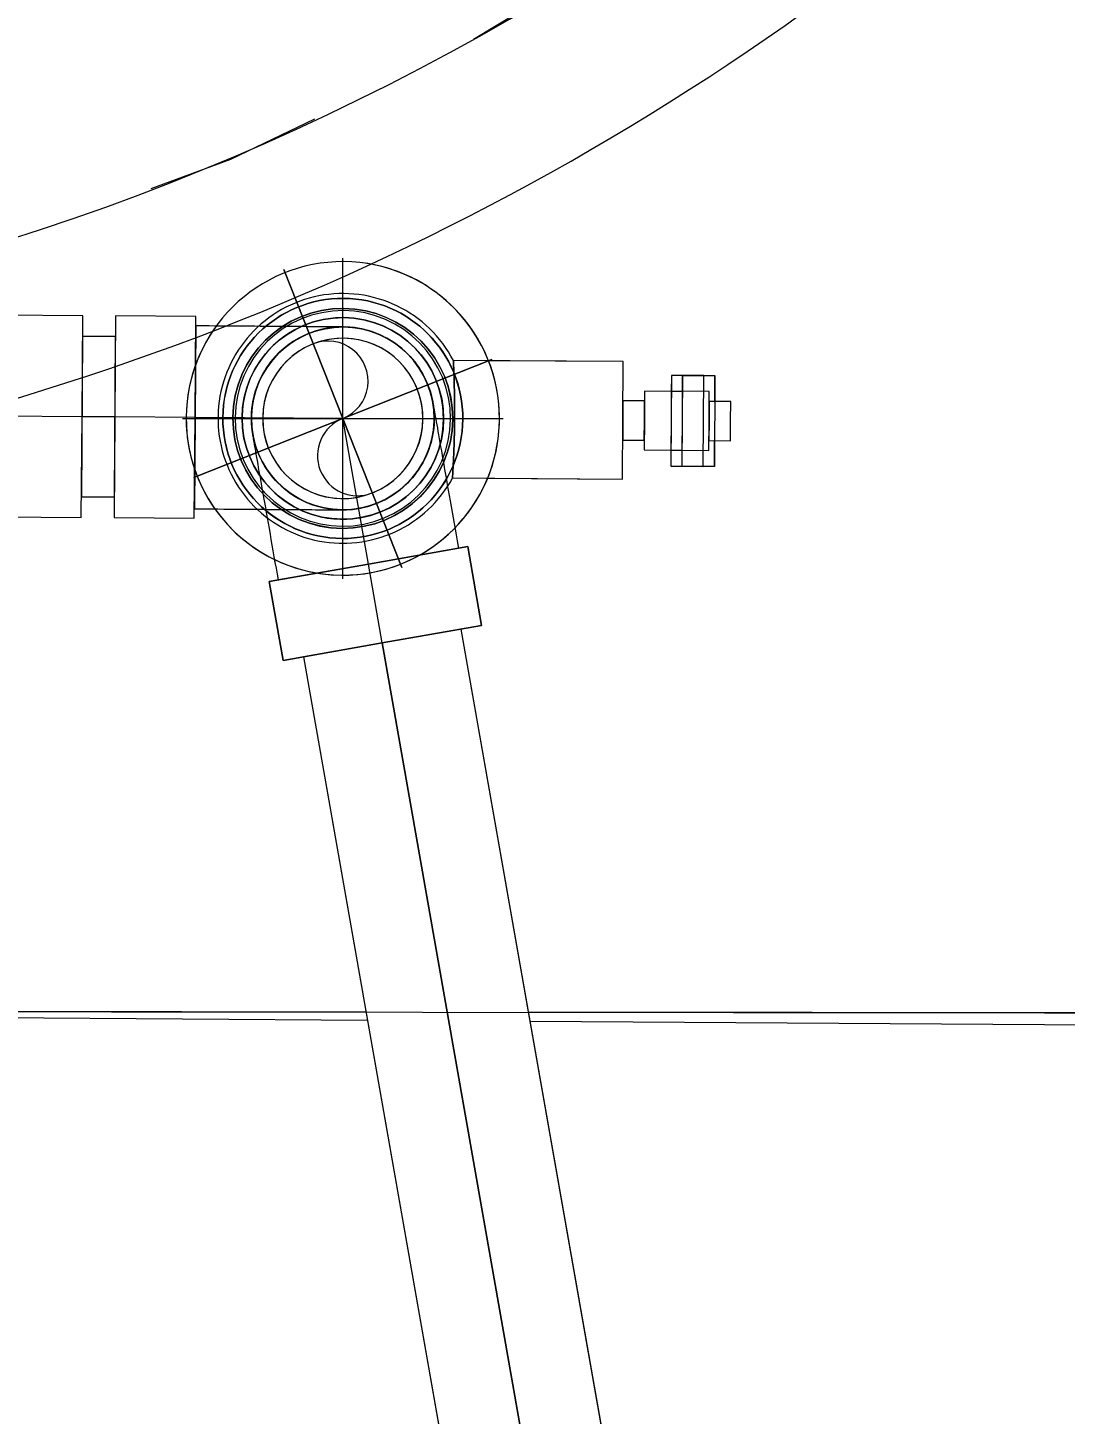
# Model space of a CAD drawing. Header units: metres. Extents: x 3 to 183, y -124 to 10.
# Drawn here: x 27.19 to 27.773, y -92.045 to -91.266 of the extents above; entities that cross this region are included whole.
import ezdxf

# ---------------------------------------------------------------- set-up
doc = ezdxf.new("R2010")
doc.units = ezdxf.units.M
doc.linetypes.add('IMPORT-Basculante', pattern=[0.003969, 0.002381, -0.001587])
for name, color, linetype, lineweight in [('A-ANNO-DIMS', 7, 'Continuous', 9), ('A-ANNO-DIMS-100', 7, 'Continuous', 9), ('A-FLOR', 7, 'Continuous', 9), ('G-IMPT', 7, 'Continuous', 9), ('P-PIPE', 7, 'Continuous', 9), ('P-PIPE-CNTR', 7, 'Continuous', 9), ('P-SANR-FIXT', 7, 'Continuous', 9)]:
    doc.layers.add(name, color=color, linetype=linetype, lineweight=lineweight)
doc.styles.add('Century Gothic_3', font='GOTHIC.TTF', dxfattribs={"height": 0.15})
doc.dimstyles.new('FCA_N_Cotas_E100', dxfattribs={"dimscale": 0.3048, "dimtxt": 0.156625, "dimasz": 0.492126, "dimexe": 0.656168, "dimexo": 0.656168, "dimgap": 0.032808, "dimtad": 1, "dimdec": 3, "dimrnd": 0.001, "dimzin": 0, "dimdsep": 46, "dimtxsty": 'Century Gothic_3', "dimblk1": 'OBLIQUE', "dimblk2": 'OBLIQUE', "dimsah": 1, "dimcen": 0.09, "dimdle": 0.656168, "dimazin": 2, "dimtfac": 1, "dimtdec": 4, "dimtix": 1, "dimtmove": 0, "dimatfit": 3, "dimfxl": 1, "dimtvp": 1, "dimtolj": 1, "dimtzin": 0, "dimarcsym": 2})

# ---------------------------------------------------------------- blocks, each defined once
blk = doc.blocks.new('YADRAN_LASQUEMAS_ARQ_MO_006_E02_rvt-1-NFONDO-ESTANQUE EXT')
at = {"layer": 'A-FLOR'}
for p, q in [((-97.38954, -91.82378), (-97.75416, -91.82133)), ((-96.00638, -91.83311), (-97.29805, -91.8244))]:
    blk.add_line(p, q, dxfattribs=at)
blk = doc.blocks.new('Plastico - Codo - PL - Codo-V144-NFONDO-ESTANQUE EXT')
at = {"layer": 'P-PIPE'}
for p, q in [((-97.3332, -91.55778), (-97.36034, -91.56256)), ((-97.3254, -91.6021), (-97.3332, -91.55778)), ((-97.41546, -91.57226), (-97.44469, -91.57741)), ((-97.44469, -91.57741), (-97.43689, -91.62172)), ((-97.38115, -91.61191), (-97.3254, -91.6021)), ((-97.43689, -91.62172), (-97.38115, -91.61191))]:
    blk.add_line(p, q, dxfattribs=at)
at = {"layer": 'P-PIPE', "flags": 128}
for points in [[(-97.34025, -91.54803), (-97.33968, -91.55128), (-97.33911, -91.55454), (-97.33853, -91.55781), (-97.33837, -91.55869)], [(-97.43952, -91.5765), (-97.44009, -91.57323), (-97.44067, -91.56996), (-97.44124, -91.56671), (-97.44166, -91.56436)]]:
    blk.add_lwpolyline(points, dxfattribs=at)
blk = doc.blocks.new('M_Ball Valve - 50-150 mm - 110 mm-V146-NFONDO-ESTANQUE EXT')
at = {"layer": 'P-PIPE'}
for p, q in [((-97.24581, -91.45396), (-97.32234, -91.45342)), ((-97.24604, -91.48696), (-97.24581, -91.45396)), ((-97.21879, -91.46166), (-97.21885, -91.47066)), ((-97.21244, -91.4617), (-97.21879, -91.46166)), ((-97.2125, -91.4707), (-97.21244, -91.4617)), ((-97.21244, -91.4617), (-97.19429, -91.46183)), ((-97.19439, -91.47671), (-97.19429, -91.46183)), ((-97.23382, -91.47055), (-97.23394, -91.48705)), ((-97.19753, -91.47081), (-97.23382, -91.47055)), ((-97.2125, -91.4707), (-97.21885, -91.47066)), ((-97.19764, -91.48731), (-97.19753, -91.47081)), ((-97.23386, -91.47605), (-97.24596, -91.47596)), ((-97.18547, -91.4764), (-97.19756, -91.47631)), ((-97.18554, -91.48739), (-97.18547, -91.4764)), ((-97.24628, -91.51996), (-97.24604, -91.48696)), ((-97.23394, -91.48705), (-97.23406, -91.50355)), ((-97.19776, -91.50381), (-97.19764, -91.48731)), ((-97.18562, -91.49839), (-97.18554, -91.48739)), ((-97.24612, -91.49796), (-97.23402, -91.49805)), ((-97.19772, -91.49831), (-97.18562, -91.49839)), ((-97.19465, -91.51283), (-97.19454, -91.49796)), ((-97.23406, -91.50355), (-97.19776, -91.50381)), ((-97.21909, -91.50366), (-97.21915, -91.51266)), ((-97.21909, -91.50366), (-97.21274, -91.5037)), ((-97.2128, -91.5127), (-97.21274, -91.5037)), ((-97.21915, -91.51266), (-97.2128, -91.5127)), ((-97.19465, -91.51283), (-97.2128, -91.5127)), ((-97.32281, -91.51941), (-97.24628, -91.51996))]:
    blk.add_line(p, q, dxfattribs=at)
for start, end in [(269.59, 81.11911), (143.73214, 269.59)]:
    blk.add_arc((-97.40334, -91.48584), 0.088, start, end, dxfattribs=at)
blk = doc.blocks.new('Plastico - Reducción - PL - Reducción-2190060-NFONDO-ESTANQUE EXT')
at = {"layer": 'P-PIPE'}
for radius, start, end in [(0.0674, 89.59, 269.59), (0.0674, 269.59, 89.59), (0.06175, 359.59, 179.59), (0.0566, 359.59, 179.59), (0.06175, 179.59, 359.59), (0.0566, 179.59, 359.59)]:
    blk.add_arc((-97.40334, -91.48584), radius, start, end, dxfattribs=at)
blk = doc.blocks.new('M_Tanque Ensilaje - 01_dwg_Plastico - Codo - PL - Codo-2184908-Emplazamiento - Callout 1-2194133-NFONDO-ESTANQUE EXT')
at = {"layer": 'G-IMPT', "flags": 128}
blk.add_lwpolyline([(-124.2226, -49.1762), (-124.22059, -49.17666), (-124.21861, -49.17719), (-124.21665, -49.1778), (-124.21471, -49.17849), (-124.21281, -49.17926), (-124.21093, -49.1801), (-124.2091, -49.18102), (-124.2073, -49.18201), (-124.20554, -49.18307), (-124.20382, -49.1842), (-124.20215, -49.18539), (-124.20054, -49.18666), (-124.19897, -49.18798), (-124.19745, -49.18937), (-124.196, -49.19082), (-124.1946, -49.19233), (-124.19326, -49.19389), (-124.19199, -49.1955), (-124.19079, -49.19716), (-124.18965, -49.19887), (-124.18858, -49.20062), (-124.18758, -49.20242), (-124.18665, -49.20425), (-124.1858, -49.20612), (-124.18502, -49.20802), (-124.18432, -49.20995), (-124.18369, -49.21191), (-124.18315, -49.21389), (-124.18269, -49.21589), (-124.1823, -49.21791), (-124.182, -49.21994), (-124.18178, -49.22198), (-124.18164, -49.22403), (-124.18158, -49.22608), (-124.1816, -49.22813), (-124.18171, -49.23019), (-124.1819, -49.23223), (-124.18217, -49.23427), (-124.18252, -49.23629), (-124.18263, -49.23683), (-124.18308, -49.23884), (-124.18361, -49.24082), (-124.18422, -49.24278), (-124.18491, -49.24472), (-124.18568, -49.24662), (-124.18652, -49.24849), (-124.18744, -49.25033), (-124.18843, -49.25213), (-124.18949, -49.25389), (-124.19062, -49.25561), (-124.19182, -49.25727), (-124.19308, -49.25889), (-124.19441, -49.26046), (-124.1958, -49.26197), (-124.19725, -49.26343), (-124.19875, -49.26483), (-124.20031, -49.26616), (-124.20192, -49.26744), (-124.20358, -49.26864), (-124.20529, -49.26978), (-124.20705, -49.27085), (-124.20884, -49.27185), (-124.21067, -49.27278), (-124.21254, -49.27363), (-124.21444, -49.27441), (-124.21637, -49.27511), (-124.21833, -49.27573), (-124.22031, -49.27628), (-124.22231, -49.27674), (-124.22433, -49.27713), (-124.22636, -49.27743), (-124.2284, -49.27765), (-124.23045, -49.27779), (-124.2325, -49.27785), (-124.23456, -49.27783), (-124.23661, -49.27772), (-124.23865, -49.27753), (-124.24069, -49.27726), (-124.24271, -49.27691), (-124.24326, -49.2768), (-124.24526, -49.27635), (-124.24724, -49.27582), (-124.2492, -49.2752), (-124.25114, -49.27451), (-124.25304, -49.27375), (-124.25492, -49.27291), (-124.25676, -49.27199), (-124.25856, -49.271), (-124.26031, -49.26994), (-124.26203, -49.26881), (-124.2637, -49.26761), (-124.26532, -49.26635), (-124.26689, -49.26502), (-124.2684, -49.26363), (-124.26985, -49.26218), (-124.27125, -49.26068), (-124.27259, -49.25912), (-124.27386, -49.25751), (-124.27507, -49.25584), (-124.27621, -49.25414), (-124.27728, -49.25238), (-124.27828, -49.25059), (-124.2792, -49.24876), (-124.28006, -49.24689), (-124.28083, -49.24499), (-124.28154, -49.24306), (-124.28216, -49.2411), (-124.2827, -49.23912), (-124.28317, -49.23712), (-124.28355, -49.2351), (-124.28385, -49.23307), (-124.28408, -49.23103), (-124.28422, -49.22898), (-124.28427, -49.22692), (-124.28425, -49.22487), (-124.28414, -49.22282), (-124.28396, -49.22077), (-124.28369, -49.21874), (-124.28334, -49.21672), (-124.28323, -49.21617), (-124.28277, -49.21417), (-124.28224, -49.21218), (-124.28163, -49.21022), (-124.28094, -49.20829), (-124.28017, -49.20638), (-124.27933, -49.20451), (-124.27841, -49.20267), (-124.27742, -49.20087), (-124.27636, -49.19911), (-124.27523, -49.1974), (-124.27403, -49.19573), (-124.27277, -49.19411), (-124.27144, -49.19254), (-124.27006, -49.19103), (-124.26861, -49.18957), (-124.2671, -49.18818), (-124.26554, -49.18684), (-124.26393, -49.18557), (-124.26227, -49.18436), (-124.26056, -49.18322), (-124.25881, -49.18215), (-124.25701, -49.18115), (-124.25518, -49.18022), (-124.25331, -49.17937), (-124.25141, -49.17859), (-124.24948, -49.17789), (-124.24752, -49.17727), (-124.24554, -49.17673), (-124.24354, -49.17626), (-124.24152, -49.17588), (-124.23949, -49.17557), (-124.23745, -49.17535), (-124.2354, -49.17521), (-124.23335, -49.17515), (-124.23129, -49.17518), (-124.22924, -49.17528), (-124.2272, -49.17547), (-124.22516, -49.17574), (-124.22314, -49.17609)], close=True, dxfattribs=at)
blk.add_lwpolyline([(-124.18263, -49.23683), (-124.18264, -49.2369), (-124.18268, -49.23709), (-124.18275, -49.23742), (-124.18284, -49.23787), (-124.18296, -49.23845), (-124.18311, -49.23916), (-124.18328, -49.24), (-124.18347, -49.24096), (-124.1837, -49.24205), (-124.18394, -49.24325), (-124.18422, -49.24458), (-124.18451, -49.24602), (-124.18483, -49.24758), (-124.18518, -49.24925), (-124.18554, -49.25104), (-124.18593, -49.25293), (-124.18634, -49.25492), (-124.18677, -49.25702), (-124.18722, -49.25921), (-124.18769, -49.2615), (-124.18818, -49.26387), (-124.18869, -49.26634), (-124.18921, -49.26889), (-124.18975, -49.27151), (-124.1903, -49.27421), (-124.19087, -49.27699), (-124.19146, -49.27982), (-124.19205, -49.28272), (-124.19266, -49.28568), (-124.19328, -49.28868), (-124.1939, -49.29174), (-124.19454, -49.29484), (-124.19518, -49.29797), (-124.19583, -49.30114), (-124.19649, -49.30433), (-124.19715, -49.30754), (-124.19781, -49.31078), (-124.19848, -49.31402), (-124.19915, -49.31727), (-124.19933, -49.31815), (-124.24963, -49.30782), (-124.19419, -49.31921), (-124.20324, -49.36329), (-124.25868, -49.3519), (-124.31412, -49.34051), (-124.30507, -49.29643), (-124.24963, -49.30782), (-124.29993, -49.29749), (-124.29926, -49.29424), (-124.29859, -49.29099), (-124.29793, -49.28775), (-124.29727, -49.28453), (-124.29661, -49.28133), (-124.29596, -49.27816), (-124.29531, -49.27502), (-124.29467, -49.27191), (-124.29404, -49.26884), (-124.29342, -49.26582), (-124.29281, -49.26285), (-124.29222, -49.25994), (-124.29163, -49.25708), (-124.29106, -49.25429), (-124.2905, -49.25157), (-124.28995, -49.24893), (-124.28943, -49.24636), (-124.28892, -49.24387), (-124.28842, -49.24147), (-124.28795, -49.23916), (-124.28749, -49.23694), (-124.28706, -49.23481), (-124.28664, -49.23279), (-124.28625, -49.23087), (-124.28587, -49.22906), (-124.28552, -49.22736), (-124.2852, -49.22577), (-124.28489, -49.22429), (-124.28462, -49.22294), (-124.28436, -49.2217), (-124.28413, -49.22058), (-124.28393, -49.21959), (-124.28375, -49.21872), (-124.2836, -49.21797), (-124.28347, -49.21735), (-124.28337, -49.21687), (-124.2833, -49.21651), (-124.28325, -49.21628), (-124.28323, -49.21618), (-124.28323, -49.21617)], dxfattribs=at)
at = {"layer": 'G-IMPT'}
for radius, start, end in [(0.0566, 78.39339, 258.39339), (0.0566, 78.39339, 258.39339), (0.0566, 258.39339, 78.39339), (0.0566, 258.39339, 78.39339), (0.05135, 78.39339, 258.39339), (0.05135, 258.39339, 78.39339)]:
    blk.add_arc((-124.23293, -49.2265), radius, start, end, dxfattribs=at)
blk = doc.blocks.new('M_Tanque Ensilaje - 01_dwg_Plastico - Codo - PL - Codo-V1-Emplazamiento - Callout 1-2194134-NFONDO-ESTANQUE EXT')
at = {"layer": 'G-IMPT', "flags": 128}
blk.add_lwpolyline([(-124.28869, -49.14293), (-124.33042, -49.12607), (-124.35162, -49.17855), (-124.37282, -49.23103), (-124.3311, -49.24788), (-124.3099, -49.1954)], close=True, dxfattribs=at)
blk.add_lwpolyline([(-124.21369, -49.17889), (-124.21375, -49.17887), (-124.21394, -49.17879), (-124.21424, -49.17867), (-124.21467, -49.17849), (-124.21522, -49.17827), (-124.2159, -49.178), (-124.21669, -49.17768), (-124.2176, -49.17731), (-124.21862, -49.1769), (-124.21977, -49.17644), (-124.22102, -49.17593), (-124.22239, -49.17538), (-124.22386, -49.17478), (-124.22545, -49.17414), (-124.22713, -49.17346), (-124.22892, -49.17274), (-124.23081, -49.17197), (-124.23279, -49.17117), (-124.23487, -49.17033), (-124.23703, -49.16946), (-124.23929, -49.16855), (-124.24162, -49.16761), (-124.24403, -49.16663), (-124.24652, -49.16563), (-124.24907, -49.1646), (-124.2517, -49.16354), (-124.25438, -49.16245), (-124.25713, -49.16134), (-124.25992, -49.16021), (-124.26277, -49.15906), (-124.26566, -49.15789), (-124.26859, -49.15671), (-124.27156, -49.15551), (-124.27455, -49.1543), (-124.27758, -49.15308), (-124.28062, -49.15185), (-124.28368, -49.15061), (-124.28675, -49.14937), (-124.28983, -49.14813), (-124.29066, -49.14779), (-124.3099, -49.1954), (-124.32913, -49.24302), (-124.32605, -49.24426), (-124.32298, -49.2455), (-124.31992, -49.24674), (-124.31687, -49.24797), (-124.31384, -49.24919), (-124.31084, -49.25041), (-124.30786, -49.25161), (-124.30492, -49.2528), (-124.30202, -49.25397), (-124.29916, -49.25513), (-124.29635, -49.25626), (-124.29359, -49.25738), (-124.29089, -49.25847), (-124.28825, -49.25953), (-124.28567, -49.26057), (-124.28317, -49.26159), (-124.28073, -49.26257), (-124.27838, -49.26352), (-124.27611, -49.26444), (-124.27392, -49.26532), (-124.27182, -49.26617), (-124.26981, -49.26698), (-124.26789, -49.26776), (-124.26608, -49.26849), (-124.26436, -49.26918), (-124.26275, -49.26983), (-124.26125, -49.27044), (-124.25985, -49.27101), (-124.25857, -49.27153), (-124.25739, -49.272), (-124.25634, -49.27243), (-124.25539, -49.27281), (-124.25457, -49.27314), (-124.25387, -49.27343), (-124.25328, -49.27366), (-124.25282, -49.27385), (-124.25248, -49.27399), (-124.25226, -49.27407), (-124.25217, -49.27411), (-124.25216, -49.27411)], dxfattribs=at)
at = {"layer": 'G-IMPT'}
for radius, start, end in [(0.0566, 338, 158), (0.0566, 338, 158), (0.05135, 338, 158), (0.0566, 158, 338), (0.0566, 158, 338), (0.05135, 158, 338)]:
    blk.add_arc((-124.23293, -49.2265), radius, start, end, dxfattribs=at)
blk = doc.blocks.new('M_Tanque Ensilaje - 01_dwg_Plastico - Codo - PL - Codo-V2-Emplazamiento - Callout 1-2194135-NFONDO-ESTANQUE EXT')
at = {"layer": 'G-IMPT', "flags": 128}
blk.add_lwpolyline([(-124.50669, -49.17128), (-124.50663, -49.1713), (-124.50644, -49.17138), (-124.50614, -49.1715), (-124.50571, -49.17168), (-124.50515, -49.1719), (-124.50448, -49.17217), (-124.50369, -49.17249), (-124.50278, -49.17286), (-124.50176, -49.17327), (-124.50061, -49.17373), (-124.49936, -49.17424), (-124.49799, -49.17479), (-124.49652, -49.17539), (-124.49493, -49.17603), (-124.49325, -49.17671), (-124.49146, -49.17743), (-124.48957, -49.17819), (-124.48759, -49.179), (-124.48551, -49.17983), (-124.48334, -49.18071), (-124.48109, -49.18162), (-124.47876, -49.18256), (-124.47635, -49.18354), (-124.47386, -49.18454), (-124.47131, -49.18557), (-124.46868, -49.18663), (-124.466, -49.18772), (-124.46325, -49.18883), (-124.46046, -49.18996), (-124.45761, -49.19111), (-124.45472, -49.19228), (-124.45179, -49.19346), (-124.44882, -49.19466), (-124.44582, -49.19587), (-124.4428, -49.19709), (-124.43976, -49.19832), (-124.4367, -49.19956), (-124.43363, -49.2008), (-124.43055, -49.20204), (-124.42972, -49.20238), (-124.41048, -49.15476), (-124.39125, -49.10715), (-124.39433, -49.10591), (-124.3974, -49.10467), (-124.40046, -49.10343), (-124.40351, -49.1022), (-124.40654, -49.10098), (-124.40954, -49.09976), (-124.41252, -49.09856), (-124.41546, -49.09737), (-124.41836, -49.0962), (-124.42122, -49.09504), (-124.42403, -49.09391), (-124.42679, -49.09279), (-124.42949, -49.0917), (-124.43213, -49.09064), (-124.43471, -49.08959), (-124.43721, -49.08858), (-124.43965, -49.0876), (-124.442, -49.08665), (-124.44427, -49.08573), (-124.44646, -49.08485), (-124.44856, -49.084), (-124.45057, -49.08319), (-124.45248, -49.08241), (-124.4543, -49.08168), (-124.45602, -49.08099), (-124.45763, -49.08034), (-124.45913, -49.07973), (-124.46053, -49.07916), (-124.46181, -49.07864), (-124.46299, -49.07817), (-124.46404, -49.07774), (-124.46499, -49.07736), (-124.46581, -49.07703), (-124.46651, -49.07674), (-124.4671, -49.07651), (-124.46756, -49.07632), (-124.4679, -49.07618), (-124.46812, -49.0761), (-124.46821, -49.07606), (-124.46822, -49.07606)], dxfattribs=at)
blk.add_lwpolyline([(-124.34756, -49.11914), (-124.38928, -49.10229), (-124.41048, -49.15476), (-124.43169, -49.20724), (-124.38996, -49.2241), (-124.36876, -49.17162)], close=True, dxfattribs=at)
at = {"layer": 'G-IMPT'}
for radius, start, end in [(0.0566, 338, 158), (0.0566, 338, 158), (0.05135, 338, 158), (0.0566, 158, 338), (0.0566, 158, 338), (0.05135, 158, 338)]:
    blk.add_arc((-124.48745, -49.12367), radius, start, end, dxfattribs=at)
blk = doc.blocks.new('M_Tanque Ensilaje - 01_dwg_M_Ball Valve - 50-150 mm - 110 mm-2178758-Emplazamiento - Callout 1-2194138-NFONDO-ESTANQUE EXT')
at = {"layer": 'G-IMPT', "flags": 128}
for points in [[(-124.07472, -49.25483), (-124.16322, -49.21908), (-124.16357, -49.21629), (-124.16403, -49.21353), (-124.16461, -49.21078), (-124.16529, -49.20806), (-124.16608, -49.20537), (-124.16698, -49.20272), (-124.16798, -49.2001), (-124.16909, -49.19752), (-124.1703, -49.19499), (-124.17161, -49.19251), (-124.17302, -49.19009), (-124.17452, -49.18772), (-124.17612, -49.18542), (-124.17781, -49.18318), (-124.17958, -49.18101), (-124.18145, -49.17891), (-124.18339, -49.17689), (-124.18541, -49.17495), (-124.18751, -49.17309), (-124.18969, -49.17132), (-124.19193, -49.16963), (-124.19423, -49.16804), (-124.1966, -49.16654), (-124.19903, -49.16514), (-124.20151, -49.16383), (-124.20404, -49.16262), (-124.20662, -49.16152), (-124.20666, -49.1615), (-124.20928, -49.1605), (-124.21194, -49.15961), (-124.21463, -49.15883), (-124.21736, -49.15815), (-124.2201, -49.15758), (-124.22287, -49.15712), (-124.22565, -49.15678), (-124.22844, -49.15654), (-124.23125, -49.15642), (-124.23405, -49.15641), (-124.23685, -49.15651), (-124.23965, -49.15672), (-124.24243, -49.15704), (-124.2452, -49.15748), (-124.24795, -49.15803), (-124.25068, -49.15868), (-124.25338, -49.15945), (-124.25604, -49.16032), (-124.25867, -49.16129), (-124.26126, -49.16238), (-124.2638, -49.16356), (-124.26629, -49.16485), (-124.26873, -49.16623), (-124.27111, -49.16771), (-124.27343, -49.16928), (-124.27569, -49.17095), (-124.27788, -49.1727), (-124.27999, -49.17454), (-124.28203, -49.17647), (-124.28399, -49.17847), (-124.28587, -49.18055), (-124.28767, -49.18271), (-124.28938, -49.18493), (-124.29099, -49.18722), (-124.29252, -49.18957), (-124.29395, -49.19199), (-124.29528, -49.19445), (-124.29651, -49.19697), (-124.29764, -49.19954), (-124.29867, -49.20215), (-124.29959, -49.2048), (-124.3004, -49.20748), (-124.30111, -49.21019), (-124.30171, -49.21293), (-124.30219, -49.2157), (-124.30257, -49.21847), (-124.30284, -49.22127), (-124.30299, -49.22407), (-124.30303, -49.22687), (-124.30296, -49.22967), (-124.30278, -49.23247), (-124.30248, -49.23526), (-124.30208, -49.23803), (-124.30156, -49.24079), (-124.30093, -49.24352), (-124.3002, -49.24623), (-124.29936, -49.2489), (-124.29841, -49.25154), (-124.29735, -49.25414), (-124.2962, -49.25669), (-124.29494, -49.2592), (-124.29358, -49.26165), (-124.29213, -49.26405), (-124.29058, -49.26639), (-124.28894, -49.26866), (-124.28721, -49.27087), (-124.28539, -49.273), (-124.28349, -49.27507), (-124.28151, -49.27705), (-124.27945, -49.27895), (-124.27731, -49.28077), (-124.27511, -49.2825), (-124.27283, -49.28414), (-124.2705, -49.28569), (-124.2681, -49.28715), (-124.26565, -49.28851), (-124.26314, -49.28976), (-124.26059, -49.29092), (-124.25919, -49.2915), (-124.25657, -49.2925), (-124.25391, -49.29339), (-124.25122, -49.29418), (-124.2485, -49.29486), (-124.24575, -49.29543), (-124.24298, -49.29588), (-124.2402, -49.29623), (-124.23741, -49.29647), (-124.23461, -49.29659), (-124.2318, -49.2966), (-124.229, -49.2965), (-124.2262, -49.29629), (-124.22342, -49.29596), (-124.22065, -49.29553), (-124.2179, -49.29498), (-124.21517, -49.29432), (-124.21247, -49.29356), (-124.20981, -49.29269), (-124.20718, -49.29171), (-124.20459, -49.29063), (-124.20205, -49.28944), (-124.19956, -49.28816), (-124.19712, -49.28678), (-124.19474, -49.2853), (-124.19242, -49.28372), (-124.19016, -49.28206), (-124.18798, -49.2803), (-124.18794, -49.28027), (-124.09944, -49.31603), (-124.08708, -49.28543)], [(-124.07586, -49.28996), (-124.07174, -49.27976), (-124.08296, -49.27523), (-124.08708, -49.28543), (-124.0912, -49.29563), (-124.07998, -49.30016)], [(-124.03602, -49.28826), (-124.06968, -49.27466), (-124.07586, -49.28996), (-124.08204, -49.30526), (-124.04839, -49.31886), (-124.0422, -49.30356)], [(-124.04881, -49.32839), (-124.0547, -49.32601), (-124.0356, -49.27873), (-124.05242, -49.27193), (-124.07153, -49.31921), (-124.0547, -49.32601), (-124.0356, -49.27873), (-124.02971, -49.28111), (-124.04881, -49.32839), (-124.06564, -49.32159), (-124.04654, -49.27431), (-124.02971, -49.28111)], [(-124.06198, -49.29557), (-124.06816, -49.31087), (-124.06227, -49.31325), (-124.05609, -49.29795), (-124.04991, -49.28265), (-124.0558, -49.28027)], [(-124.02687, -49.29789), (-124.03808, -49.29336), (-124.0422, -49.30356), (-124.04633, -49.31376), (-124.03511, -49.31829), (-124.03099, -49.30809)]]:
    blk.add_lwpolyline(points, close=True, dxfattribs=at)
for points in [[(-124.04991, -49.28265), (-124.04654, -49.27431), (-124.05242, -49.27193), (-124.0558, -49.28027)], [(-124.06816, -49.31087), (-124.07153, -49.31921), (-124.06564, -49.32159), (-124.06227, -49.31325)]]:
    blk.add_lwpolyline(points, dxfattribs=at)
at = {"layer": 'G-IMPT'}
for radius, start, end in [(0.088, 68, 248), (0.088, 68, 248), (0.088, 68, 248), (0.088, 68, 248), (0.088, 248, 68), (0.088, 248, 68), (0.088, 248, 68), (0.088, 248, 68), (0.0605, 68, 248), (0.0605, 68, 248), (0.0605, 68, 248), (0.0605, 68, 248), (0.0605, 248, 68), (0.0605, 248, 68), (0.0605, 248, 68), (0.0605, 248, 68)]:
    blk.add_arc((-124.23293, -49.2265), radius, start, end, dxfattribs=at)
for points, knots in [([(-124.17472, -49.25002), (-124.17329, -49.24646), (-124.17048, -49.23932), (-124.16697, -49.2298), (-124.16446, -49.22271), (-124.16338, -49.21955), (-124.16322, -49.21908), (-124.16322, -49.21908)], [-1, -1, -1, -1, -0.8888889, -0.7777778, -0.6666667, -0.5555556, -0.5000468, -0.5000468, -0.5000468, -0.5000468]), ([(-124.16322, -49.21908), (-124.16322, -49.21908), (-124.16338, -49.21955), (-124.16446, -49.22271), (-124.16697, -49.22982), (-124.17048, -49.23932), (-124.17329, -49.24646), (-124.17472, -49.25002)], [-0.5000461, -0.5000461, -0.5000461, -0.5000461, -0.4444444, -0.3333333, -0.2222222, -0.1111111, 0, 0, 0, 0]), ([(-124.17472, -49.25002), (-124.17616, -49.25357), (-124.1791, -49.26066), (-124.18318, -49.26994), (-124.18631, -49.27679), (-124.18773, -49.27981), (-124.18794, -49.28027), (-124.18794, -49.28027)], [-1, -1, -1, -1, -0.8888889, -0.7777778, -0.6666667, -0.5555556, -0.4999539, -0.4999539, -0.4999539, -0.4999539]), ([(-124.18794, -49.28027), (-124.18794, -49.28027), (-124.18773, -49.27982), (-124.18631, -49.27679), (-124.18319, -49.26995), (-124.1791, -49.26066), (-124.17616, -49.25357), (-124.17472, -49.25002)], [-0.4999532, -0.4999532, -0.4999532, -0.4999532, -0.4444444, -0.3333333, -0.2222222, -0.1111111, 0, 0, 0, 0])]:
    blk.add_open_spline(points, degree=3, knots=knots, dxfattribs=at)
blk = doc.blocks.new('M_Tanque Ensilaje - 01_dwg_Plastico - Reducción - PL - Reducción-2190060-Emplazamiento - Callout 1-2194139-NFONDO-ESTANQUE EXT')
at = {"layer": 'G-IMPT'}
for radius, start, end in [(0.0674, 68, 248), (0.0674, 68, 248), (0.06175, 338, 158), (0.0674, 248, 68), (0.0674, 248, 68), (0.0566, 338, 158), (0.0566, 338, 158), (0.05135, 338, 158), (0.06175, 158, 338), (0.0566, 158, 338), (0.0566, 158, 338), (0.05135, 158, 338)]:
    blk.add_arc((-124.23293, -49.2265), radius, start, end, dxfattribs=at)
blk = doc.blocks.new('M_Tanque Ensilaje - 01_dwg-2194132-NFONDO-ESTANQUE EXT')
at = {"layer": 'G-IMPT', "flags": 128}
for points in [[(-127.26057, -49.87504), (-126.74904, -48.58633), (-123.50233, -49.87504)], [(-124.48745, -49.12367), (-124.41048, -49.15476), (-124.36876, -49.17162), (-124.35162, -49.17855), (-124.36876, -49.17162)], [(-124.23293, -49.2265), (-124.3099, -49.1954), (-124.35162, -49.17855)], [(-124.25868, -49.3519), (-124.36613, -49.87504), (-124.25868, -49.3519), (-124.24963, -49.30782), (-124.23293, -49.2265)], [(-124.32019, -49.87504), (-124.2146, -49.36095), (-124.30276, -49.34285), (-124.41207, -49.87504)]]:
    blk.add_lwpolyline(points, dxfattribs=at)
for points in [[(-124.38562, -49.21335), (-124.36848, -49.22027), (-124.33476, -49.13682), (-124.3519, -49.1299)], [(-124.23293, -49.1365), (-124.23293, -49.3165)], [(-124.14293, -49.2265), (-124.32293, -49.2265)]]:
    blk.add_lwpolyline(points, close=True, dxfattribs=at)
at = {"layer": 'G-IMPT', "color": 3, "linetype": 'IMPORT-Basculante', "true_color": 0x00ff00}
blk.add_circle((-124.27035, -47.65696), 1.41126, dxfattribs=at)
at = {"layer": 'G-IMPT'}
for centre, radius, start, end in [((-124.23293, -49.2265), 0.045, 360, 180), ((-124.23293, -49.2265), 0.045, 360, 180), ((-124.23293, -49.204), 0.0225, 270, 90), ((-124.23293, -49.204), 0.0225, 270, 90), ((-124.23293, -49.2265), 0.045, 180, 360), ((-124.23293, -49.2265), 0.045, 180, 360), ((-124.23293, -49.249), 0.0225, 90, 270), ((-124.23293, -49.249), 0.0225, 90, 270)]:
    blk.add_arc(centre, radius, start, end, dxfattribs=at)
for name in ['M_Tanque Ensilaje - 01_dwg_Plastico - Codo - PL - Codo-V2-Emplazamiento - Callout 1-2194135-NFONDO-ESTANQUE EXT', 'M_Tanque Ensilaje - 01_dwg_Plastico - Codo - PL - Codo-V1-Emplazamiento - Callout 1-2194134-NFONDO-ESTANQUE EXT', 'M_Tanque Ensilaje - 01_dwg_M_Ball Valve - 50-150 mm - 110 mm-2178758-Emplazamiento - Callout 1-2194138-NFONDO-ESTANQUE EXT', 'M_Tanque Ensilaje - 01_dwg_Plastico - Reducción - PL - Reducción-2190060-Emplazamiento - Callout 1-2194139-NFONDO-ESTANQUE EXT', 'M_Tanque Ensilaje - 01_dwg_Plastico - Codo - PL - Codo-2184908-Emplazamiento - Callout 1-2194133-NFONDO-ESTANQUE EXT']:
    blk.add_blockref(name, (0, 0))
at = {"extrusion": (0, 0, -1), "rotation": 44.00000000000767}
blk.add_blockref('M_Tanque Ensilaje - 01_dwg_Plastico - Reducción - PL - Reducción-2190060-Emplazamiento - Callout 1-2194139-NFONDO-ESTANQUE EXT', (179.40301, 72.48352), dxfattribs=at)
blk = doc.blocks.new('M_Tanque Ensilaje - M_Tanque Ensilaje-2194159-NFONDO-ESTANQUE EXT')
at = {"layer": 'P-SANR-FIXT'}
for radius, start, end in [(1.41082, 259.55854, 360), (1.49715, 258.71281, 290.4703)]:
    blk.add_arc((0, 0), radius, start, end, dxfattribs=at)
blk.add_blockref('M_Tanque Ensilaje - 01_dwg-2194132-NFONDO-ESTANQUE EXT', (124.27035, 47.65696))
blk = doc.blocks.new('DIMBLOCK36-NFONDO-ESTANQUE EXT')
at = {"layer": 'A-ANNO-DIMS-100'}
for p, q in [((24.79252, -91.16408), (24.79273, -90.96408)), ((28.76472, -91.1682), (28.76493, -90.9682)), ((24.59252, -91.16387), (28.76472, -91.1682)), ((24.79252, -91.16408), (24.79205, -91.61641)), ((28.76472, -91.1682), (28.76425, -91.62053))]:
    blk.add_line(p, q, dxfattribs=at)
at = {"layer": 'A-ANNO-DIMS-100', "lineweight": 35}
for p, q in [((24.79252, -91.16408), (24.8676, -91.08916)), ((28.76472, -91.1682), (28.8398, -91.09328)), ((24.79252, -91.16408), (24.71745, -91.239)), ((28.76472, -91.1682), (28.68964, -91.24312))]:
    blk.add_line(p, q, dxfattribs=at)
at = {"layer": 'A-ANNO-DIMS-100', "color": 0, "insert": (26.51655, -90.96361), "char_height": 0.15, "width": 0.6294843, "attachment_point": 1, "rotation": 359.94057, "line_spacing_factor": 0.984502, "style": 'Century Gothic_3'}
blk.add_mtext('3.972', dxfattribs=at)
blk = doc.blocks.new('_Oblique')
at = {"color": 0, "linetype": 'ByBlock', "lineweight": -2}
blk.add_line((-0.5, -0.5), (0.5, 0.5), dxfattribs=at)

msp = doc.modelspace()

# ---------------------------------------------------------------- linework, layer by layer
at = {"layer": 'A-FLOR'}
for p, q in [((27.37997, -91.8191), (27.01633, -91.81872)), ((28.76404, -91.82053), (27.47137, -91.81919))]:
    msp.add_line(p, q, dxfattribs=at)
at = {"layer": 'P-PIPE'}
for p, q in [((27.57746, -92.42191), (27.43351, -91.60411)), ((27.34487, -91.61971), (27.48511, -92.41641))]:
    msp.add_line(p, q, dxfattribs=at)
at = {"layer": 'P-PIPE', "color": 96, "true_color": 0x007f00}
for start, end in [(0, 180), (180, 360)]:
    msp.add_arc((27.367, -91.48584), 0.045, start, end, dxfattribs=at)
at = {"layer": 'P-PIPE-CNTR'}
for p, q in [((27.367, -91.57584), (27.367, -91.39584)), ((27.277, -91.48584), (27.457, -91.48584)), ((27.277, -91.48584), (27.27908, -91.48584)), ((27.367, -91.57584), (27.367, -91.57376))]:
    msp.add_line(p, q, dxfattribs=at)

# ---------------------------------------------------------------- block references
at = {"lineweight": 5}
msp.add_blockref('YADRAN_LASQUEMAS_ARQ_MO_006_E02_rvt-1-NFONDO-ESTANQUE EXT', (124.77033, 0), dxfattribs=at)
at = {"layer": 'P-PIPE'}
for name in ['M_Ball Valve - 50-150 mm - 110 mm-V146-NFONDO-ESTANQUE EXT', 'Plastico - Reducción - PL - Reducción-2190060-NFONDO-ESTANQUE EXT', 'Plastico - Codo - PL - Codo-V144-NFONDO-ESTANQUE EXT']:
    msp.add_blockref(name, (124.77033, 0), dxfattribs=at)
at = {"layer": 'P-SANR-FIXT', "rotation": 21.59000000000029}
msp.add_blockref('M_Tanque Ensilaje - M_Tanque Ensilaje-2194159-NFONDO-ESTANQUE EXT', (26.75467, -90.04018), dxfattribs=at)

# ---------------------------------------------------------------- dimensions: what is measured, and where the dimension line sits
at = {"layer": 'A-ANNO-DIMS'}
dim = msp.add_linear_dim(base=(28.76472, -91.1682), p1=(24.79185, -91.81641), p2=(28.76404, -91.82053), angle=359.94057, dimstyle='FCA_N_Cotas_E100', override={"dimpost": '<>', "dimfxl": 3.972197}, dxfattribs=at)
dim.commit()
dim.dimension.update_dxf_attribs({"geometry": 'DIMBLOCK36-NFONDO-ESTANQUE EXT', "text_midpoint": (26.77871, -91.07737)})

doc.saveas('drawing.dxf')
